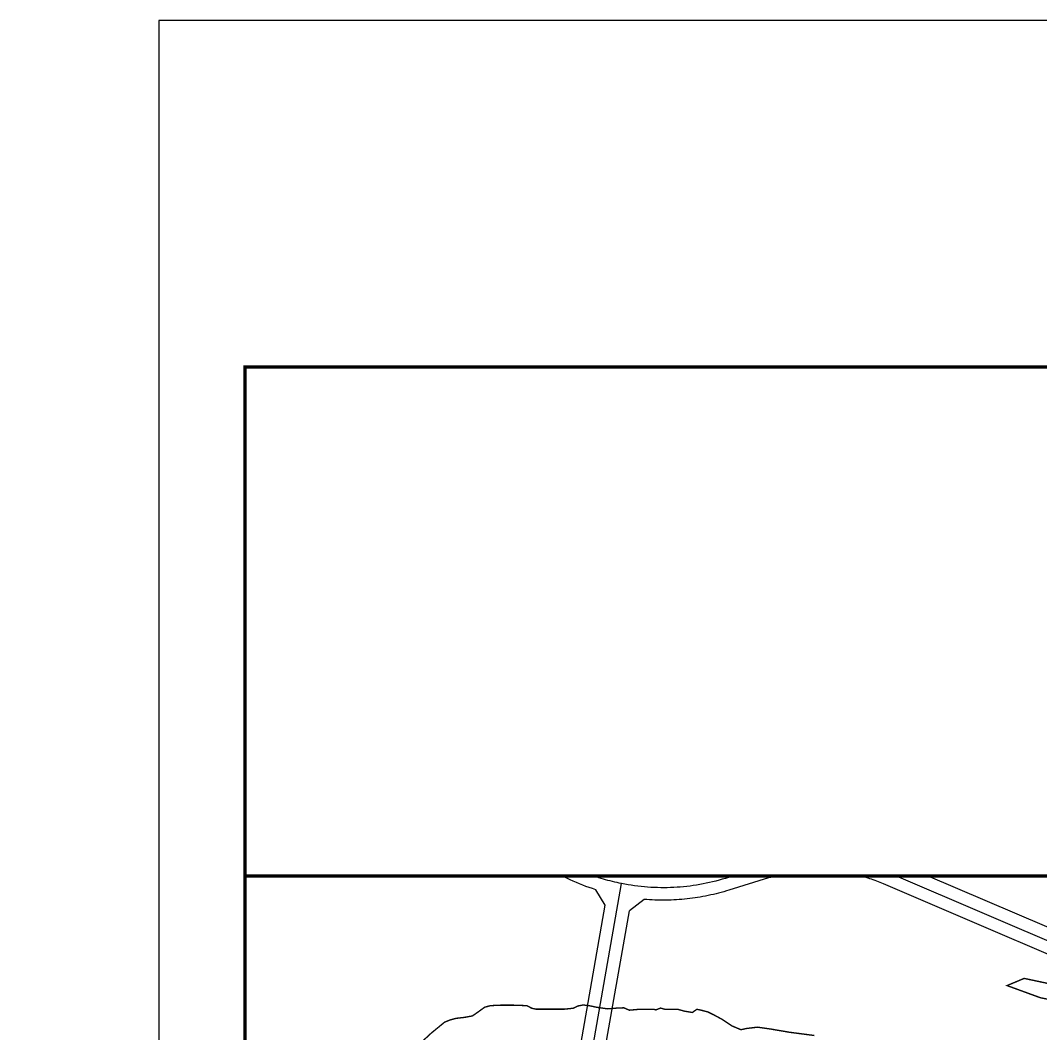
# Model space of a CAD drawing. Extents: x 529262 to 576451, y 2694391 to 2717535.
# Drawn here: x 561067 to 562546, y 2711615 to 2713084 of the extents above; entities that cross this region are included whole.
import ezdxf
from ezdxf.xclip import XClip

# ---------------------------------------------------------------- set-up
doc = ezdxf.new("R2010")
doc.units = 0
doc.header["$XCLIPFRAME"] = 0
for name, color, linetype in [('PP-COM', 7, 'Continuous'), ('PUB_TITLE', 4, 'Continuous'), ('RD-中线', 40, 'Continuous'), ('RD-红线', 7, 'Continuous'), ('河流', 4, 'Continuous')]:
    doc.layers.add(name, color=color, linetype=linetype)

# ---------------------------------------------------------------- blocks, each defined once
blk = doc.blocks.new('A$C19FD0107')
at = {"layer": 'RD-中线', "color": 8, "linetype": 'Continuous', "flags": 128}
for points in [[(-7169.8, 17021.5), (-7403.3, 16978, -0.166572), (-7472.6, 16985.6), (-7618.9, 17055.6, 0.028698), (-7639.2, 17064), (-7704.7, 17086.5, -0.008019), (-7728.8, 17095.3), (-7905.6, 17162.6, 0.0103), (-7936.7, 17173.7), (-8246.3, 17277.3, -0.020432), (-8284.5, 17291.8), (-8672.3, 17457.8, 0.178017), (-8851.5, 17467.2), (-8908.8, 17449.4, -0.125365), (-9059.2, 17441.8, -0.089276), (-9159.7, 17481.5, 0.27148), (-9422.6, 17488), (-9683.8, 17343.4, -0.201718), (-9915, 17318.4), (-10135.9, 17384.5)], [(-9389, 15551.5), (-9194.6, 16668.9, -0.000112), (-9194.5, 16669.4), (-9183.3, 16734, -0.000221), (-9183.1, 16734.8), (-9059.2, 17441.8)]]:
    blk.add_lwpolyline(points, format="xyb", dxfattribs=at)
at = {"layer": 'RD-红线', "color": 8, "linetype": 'Continuous', "flags": 128}
for points in [[(-7207.5, 17032.8), (-7407, 16995.7, -0.167296), (-7464.9, 17001.8), (-7611.1, 17071.9, 0.028698), (-7633.3, 17081), (-7698.8, 17103.5, -0.008019), (-7722.4, 17112.1), (-7899.2, 17179.4, 0.0103), (-7930.9, 17190.8), (-8240.6, 17294.3, -0.020432), (-8277.4, 17308.3), (-8665.2, 17474.4, 0.178017), (-8856.8, 17484.3), (-8914.1, 17466.6, -0.125365), (-9055.7, 17459.4, -0.089276), (-9150.2, 17496.8, 0.27148), (-9431.3, 17503.7), (-9692.5, 17359.1, -0.201718), (-9909.9, 17335.7), (-10130.8, 17401.7)], [(-9096.6, 17432.9, -0.062019), (-9169.2, 17466.2, 0.27148), (-9413.8, 17472.2), (-9675.1, 17327.6, -0.201718), (-9920.2, 17301.2), (-10141.1, 17367.2), (-10178.3, 17378.4, 0.069632), (-10214.5, 17383.9), (-10520.3, 17387.7), (-10843.3, 17391.8, -0.058631), (-10963.3, 17407.5), (-11078.3, 17436.5, -0.049523), (-11174.6, 17471.2), (-11228.4, 17496.9, 0.274331), (-11515, 17470.8), (-11592.9, 17414.5)], [(-7203.7, 16957.9), (-7231.5, 16991.7), (-7399.7, 16960.4, -0.166011), (-7480.3, 16969.3), (-7626.7, 17039.4, 0.028698), (-7645.1, 17046.9), (-7710.6, 17069.5, -0.008019), (-7735.2, 17078.5), (-7912, 17145.8, 0.0103), (-7942.4, 17156.7), (-8252, 17260.2, -0.020432), (-8291.5, 17275.3), (-8679.3, 17441.3, 0.178017), (-8846.1, 17450), (-8903.5, 17432.2, -0.096592), (-9026.4, 17418.9, -0.096592)]]:
    blk.add_lwpolyline(points, format="xyb", dxfattribs=at)
at = {"layer": 'RD-红线', "color": 8}
for points in [[(-9083, 17410.3), (-9096.6, 17432.9, 0.375631)], [(-9026.4, 17418.9), (-9047.8, 17402.4, 0.388499)]]:
    blk.add_lwpolyline(points, format="xyb", dxfattribs=at)
at = {"layer": 'RD-红线', "color": 8, "linetype": 'Continuous', "flags": 128}
for points in [[(-9122.1, 17187.2), (-9121.8, 17189.2), (-9083, 17410.3)], [(-9086.2, 17183.5), (-9047.8, 17402.4)]]:
    blk.add_lwpolyline(points, dxfattribs=at)
at = {"layer": '河流', "color": 8, "const_width": 2}
for points in [[(-8428.5, 17294.3), (-8475.6, 17304.3), (-8500.4, 17293.9), (-8452.2, 17276.3), (-8419.8, 17269.8)], [(-8779.7, 17221.5), (-8815.8, 17226.2), (-8842.7, 17230.8), (-8862.1, 17233.6), (-8877.9, 17231.7), (-8886.2, 17229.9), (-8899.2, 17235.4), (-8913.1, 17244.7), (-8925.1, 17251.2), (-8934.4, 17255.8), (-8945.5, 17258.6), (-8950.1, 17259.5), (-8956.6, 17254.9), (-8967.7, 17256.7), (-8977.9, 17259.5), (-8996.4, 17259.5), (-9002.9, 17261.3), (-9009.4, 17258.6), (-9012.2, 17259.5), (-9019.6, 17259.5), (-9027, 17259.5), (-9033.5, 17259.5), (-9048, 17258.2), (-9056, 17261.7), (-9066.4, 17261.2), (-9080, 17260.2), (-9095.6, 17262.5), (-9104.9, 17264.5), (-9114.8, 17265.8), (-9122.6, 17264.3), (-9129.4, 17261), (-9142, 17259.7), (-9153.1, 17259.7), (-9173.9, 17259.7), (-9183.5, 17259.7), (-9189.3, 17261), (-9196.6, 17264.8), (-9216.1, 17265.5), (-9234.2, 17265.5), (-9249.3, 17264.8), (-9257.7, 17262.5), (-9265.7, 17256.7), (-9275.4, 17249.9), (-9286.8, 17247.8), (-9299.7, 17246.3), (-9308.5, 17243.8), (-9315.8, 17240.8), (-9335.2, 17224.9), (-9349.4, 17211.7)], [(-9448.7, 17219.7), (-9433.1, 17230), (-9427.4, 17238.7), (-9424.7, 17249.4), (-9423.6, 17257), (-9424.7, 17263.5), (-9430.4, 17268.8), (-9438, 17272.6), (-9447.2, 17276.4), (-9454.4, 17279.8), (-9461.3, 17281.7), (-9466.2, 17281.3), (-9471.9, 17286.3), (-9486.6, 17297.9), (-9506.1, 17302.9), (-9517.1, 17308.6), (-9521.3, 17318.8), (-9522, 17329.9), (-9524.3, 17340.5), (-9531.9, 17350), (-9540.7, 17358), (-9558.2, 17362.2), (-9574.6, 17359.9), (-9581.4, 17369.4), (-9599.7, 17354.6), (-9611.5, 17345.1), (-9619.9, 17340.5), (-9629.8, 17336.3), (-9647.5, 17336.3), (-9658.5, 17323.7), (-9662.2, 17299.5), (-9671.1, 17280.1), (-9683.7, 17266.5), (-9709.8, 17241.1), (-9735.5, 17225.3), (-9756.5, 17214.9)], [(-9898.3, 17217.5), (-9914.1, 17224.3), (-9927.2, 17228), (-9939.8, 17231.1)]]:
    blk.add_lwpolyline(points, dxfattribs=at)

msp = doc.modelspace()

# ---------------------------------------------------------------- linework, layer by layer
at = {"layer": 'PUB_TITLE', "color": 7}
msp.add_lwpolyline([(561267.748, 2707366.835), (569352.748, 2707366.835), (569352.748, 2713084.085), (561267.748, 2713084.085)], close=True, dxfattribs=at)
at = {"layer": 'PUB_TITLE', "color": 7, "const_width": 5}
for points in [[(568193.3, 2711843.351), (568193.3, 2708691.925), (561392.748, 2708691.925), (561392.748, 2712581.567), (569352.748, 2712581.567)], [(568193.3, 2711843.351), (561392.748, 2711843.351)]]:
    msp.add_lwpolyline(points, dxfattribs=at)

# ---------------------------------------------------------------- block references
at = {"layer": 'PP-COM'}
ref = msp.add_blockref('A$C19FD0107', (570997.993, 2694390.603), dxfattribs=at)
XClip(ref).set_block_clipping_path([(-9366.4383134884, 14428.6043910822), (-3328.4480743363, 17452.7484863754)])

doc.saveas('drawing.dxf')
